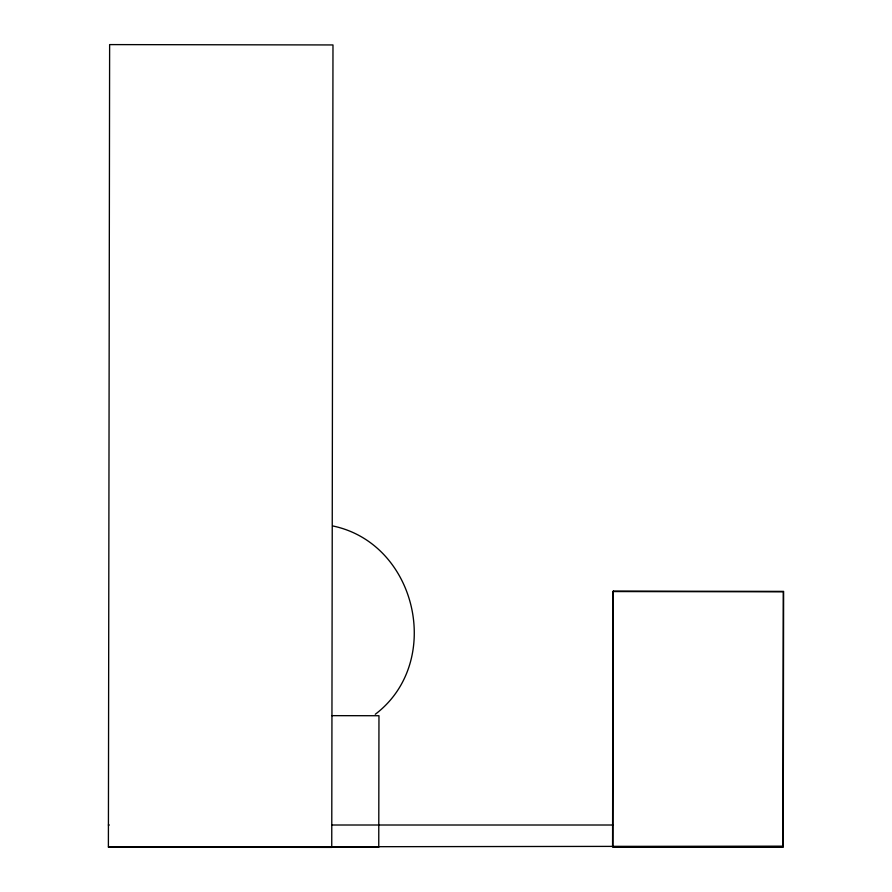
<?xml version="1.0" encoding="UTF-8"?>
<svg xmlns="http://www.w3.org/2000/svg" width="892" height="892" viewBox="0 0 892 892"><rect width="100%" height="100%" fill="white"/><g stroke="black" fill="none" stroke-linecap="round" stroke-linejoin="round"><path stroke-width="1.34" d="M108.389 847.054L109.627 44.6L332.984 44.946L331.746 847.4L108.389 847.054L783.221 846.162M375.276 714.28C443.815 662.288 417.188 543.707 332.995 526.001M108.389 825.011L109.281 825.011M331.701 825.011L613.295 825.011M331.88 715.652L378.966 715.73L378.754 847.311L177.987 846.999M612.971 591.552L612.581 847.054L782.897 847.311L783.288 591.809L612.971 591.552M613.295 591.117L612.904 846.631L783.221 846.887L783.611 591.385L613.295 591.117"/></g></svg>
